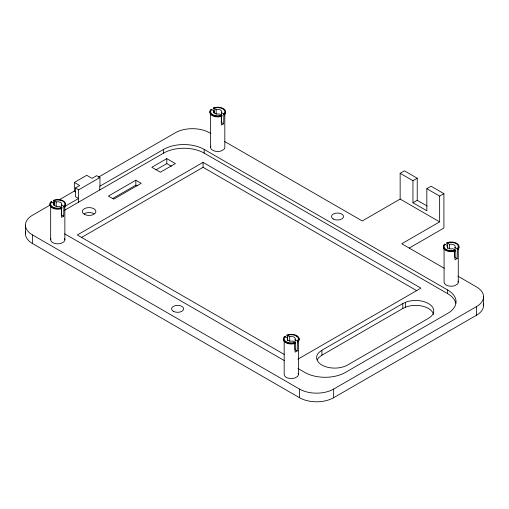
<?xml version="1.0" encoding="UTF-8"?>
<svg xmlns="http://www.w3.org/2000/svg" width="509" height="509" viewBox="0 0 509 509"><rect width="100%" height="100%" fill="white"/><g stroke="black" fill="none" stroke-linecap="round" stroke-linejoin="round"><path stroke-width="0.76" d="M62.034 207.869L61.691 208.022A7.858 4.536 0 0 1 52.211 207.303A7.858 4.536 0 0 1 50.957 201.825L51.816 201.895L54.062 203.193L53.852 203.485A4.053 2.341 0 0 0 58.815 206.355L59.33 206.228L62.034 207.869L61.691 208.639A7.858 4.536 0 0 1 52.981 208.308A7.858 4.536 0 0 1 50.175 203.536M61.271 215.122L61.678 204.701A4.053 2.341 0 0 0 56.715 201.838L56.2 201.958L53.496 200.317L53.833 200.164A7.858 4.536 0 0 1 63.32 200.883A7.858 4.536 0 0 1 64.567 206.361L64.306 207.176L63.911 206.756M221.994 115.524L221.65 115.677A7.858 4.536 0 0 1 212.17 114.951A7.858 4.536 0 0 1 210.917 109.48L211.776 109.55L214.022 110.841L213.812 111.14A4.053 2.341 0 0 0 218.768 114.003L219.284 113.882L221.994 115.524L221.65 116.294A7.858 4.536 0 0 1 212.94 115.963A7.858 4.536 0 0 1 210.134 111.191M221.23 122.777L221.638 112.349A4.053 2.341 0 0 0 216.675 109.486L216.16 109.613L213.456 107.972L213.793 107.819A7.858 4.536 0 0 1 223.279 108.538A7.858 4.536 0 0 1 224.526 114.016L224.265 114.83L223.871 114.41M295.544 342.621L295.207 342.773A7.858 4.536 0 0 1 285.721 342.054A7.858 4.536 0 0 1 284.474 336.576L285.333 336.646L287.579 337.944L287.362 338.237A4.053 2.341 0 0 0 292.325 341.1L292.84 340.979L295.544 342.621L295.207 343.39A7.858 4.536 0 0 1 286.497 343.06A7.858 4.536 0 0 1 283.685 338.288M285.333 337.263L285.129 336.793A7.094 4.097 0 0 0 286.262 341.743A7.094 4.097 0 0 0 294.826 342.392L295.086 352.139L297.224 350.905L294.978 349.607L295.188 339.452A4.053 2.341 0 0 0 290.232 336.583L289.716 336.71L287.006 335.068L287.35 334.916A7.858 4.536 0 0 1 296.83 335.635A7.858 4.536 0 0 1 298.083 341.113L297.822 341.927L297.421 341.507M455.44 250.307L455.103 250.46A7.858 4.536 0 0 1 445.617 249.734A7.858 4.536 0 0 1 444.37 244.263L445.229 244.326L447.475 245.624L447.265 245.923A4.053 2.341 0 0 0 452.221 248.786L452.736 248.666L455.44 250.307L455.103 251.071A7.858 4.536 0 0 1 446.393 250.746A7.858 4.536 0 0 1 443.587 245.968M445.229 244.326L445.031 244.479A7.094 4.097 0 0 0 446.158 249.423A7.094 4.097 0 0 0 454.722 250.078L454.982 259.819L457.12 258.591L454.874 257.293L455.084 247.132A4.053 2.341 0 0 0 450.128 244.269L449.612 244.39L446.902 242.748L447.246 242.602A7.858 4.536 0 0 1 456.732 243.321A7.858 4.536 0 0 1 457.979 248.799L457.718 249.607L457.317 249.194M64.306 207.176L64.567 206.978A7.858 4.536 0 0 0 65.356 203.536M53.954 205.133L54.215 200.546A7.094 4.097 0 0 1 62.779 201.195A7.094 4.097 0 0 1 63.911 206.145L63.708 216.153L61.57 217.388L61.309 207.64A7.094 4.097 0 0 1 52.745 206.991A7.094 4.097 0 0 1 51.619 202.048L51.816 202.512M211.776 109.55L211.579 109.696A7.094 4.097 0 0 0 212.705 114.646A7.094 4.097 0 0 0 221.269 115.295L221.53 115.18M224.265 114.83L224.526 114.633A7.858 4.536 0 0 0 225.315 111.191M213.914 112.782L214.174 108.201A7.094 4.097 0 0 1 222.738 108.85A7.094 4.097 0 0 1 223.871 113.793L223.667 123.808L221.53 125.042L221.269 115.912M284.474 337.193L284.735 336.379M297.822 341.927L298.083 341.73A7.858 4.536 0 0 0 298.866 338.288M444.37 244.874L444.631 244.066M321.917 350.249L319.035 352.413A18.114 10.46 0 0 0 323.699 365.939A18.114 10.46 0 0 0 347.539 365.042L428.438 318.335A18.114 10.46 0 0 0 429.997 304.567A18.114 10.46 0 0 0 406.564 301.875L402.816 303.542L321.917 350.249L321.917 355.18L319.035 357.343A18.114 10.46 0 0 0 317.228 359.869M457.718 249.607L457.979 249.41A7.858 4.536 0 0 0 459.029 247.145M59.26 199.782L74.346 191.072L74.346 182.445L86.727 175.3L92.065 178.379L96.761 175.669L99.961 177.514L99.961 186.141M99.961 177.514L78.615 189.844L78.615 198.472L75.408 196.62L75.408 187.993L79.678 185.531L74.346 182.445M50.346 204.93L32.525 215.218A24.158 13.947 0 0 0 32.525 234.942L32.525 243.569L299.496 397.707A24.158 13.947 0 0 0 333.656 397.707L476.475 315.249A24.158 13.947 0 0 0 483.346 303.568M53.089 203.346L54.463 202.55M98.402 177.183L175.344 132.766A24.158 13.947 0 0 1 209.504 132.766L210.879 133.562M64.077 206.864L78.615 198.472M297.956 368.465L304.834 372.435A28.682 16.562 0 0 0 345.401 372.435L447.653 313.404A28.682 16.562 0 0 0 447.653 289.984L204.166 149.404A28.682 16.562 0 0 0 163.599 149.404L99.751 186.269L99.751 189.965M64.077 210.561L163.599 153.101A28.682 16.562 0 0 1 204.166 153.101L447.653 293.68A28.682 16.562 0 0 1 455.809 303.23M166.799 158.649L151.854 167.276L160.399 172.207L175.344 163.58L166.799 158.649L166.799 163.58L155.932 169.86M135.839 180.224L108.392 196.073L113.73 199.153L141.178 183.304L135.839 180.224L135.839 185.155L112.508 198.625M297.937 359.163L420.924 288.158L203.059 162.371L77.323 234.967L284.187 354.398M81.446 237.518L203.059 167.302L416.801 290.703M400.144 173.308L412.958 180.701L412.958 202.767L426.835 210.783L426.835 188.718L439.642 196.111L439.642 221.873L400.144 199.07L400.144 173.308L404.413 170.839L417.227 178.239L417.227 200.304L427.14 206.024M412.958 180.701L417.227 178.239M400.144 199.07L362.249 220.951L224.641 141.502M426.835 188.718L431.104 186.249L443.912 193.649L443.912 228.038L409.23 248.068M412.958 202.767L417.227 200.304M439.642 196.111L443.912 193.649M439.642 221.873L401.747 243.754L444.255 268.294M321.917 355.18L402.816 308.473L406.564 306.806A18.114 10.46 0 0 1 433.585 314.505M32.525 234.942L299.496 389.073A24.158 13.947 0 0 0 333.656 389.073L476.475 306.622A24.158 13.947 0 0 0 476.475 286.898L457.966 276.209M213.456 107.972L213.456 108.582L213.793 108.436M214.174 108.818L213.456 108.582M53.496 200.317L53.496 200.934L53.833 200.781M54.215 201.163L53.496 200.934M446.902 242.748L446.902 243.366L447.246 243.213M447.627 243.595L446.902 243.366M454.722 250.695L455.44 250.924M287.006 335.068L287.006 335.685L287.35 335.533M287.731 335.915L287.006 335.685M224.265 114.213L221.421 112.648M457.718 248.99L454.874 247.431M64.306 206.559L61.462 204.993M297.822 341.31L294.978 339.745M221.421 122.51L223.667 123.808M166.799 163.58L171.399 166.239M135.839 185.155L137.175 185.925M75.408 187.993L78.615 189.844M74.346 191.072L75.676 191.848M61.462 214.855L63.708 216.153M64.656 233.835L284.187 360.518M221.53 115.797L221.994 116.141M295.086 342.894L295.544 343.238M483.55 296.76L483.55 305.387M476.475 306.622L476.475 315.249M458.272 248.697L458.272 282.151M457.12 258.591L457.317 248.577A7.094 4.097 0 0 0 456.191 243.633A7.094 4.097 0 0 0 447.627 242.978L447.366 248.335M449.612 244.39L449.612 248.946M447.653 289.984L447.653 293.68M447.475 245.624L447.475 247.902M444.077 247.921L444.077 282.151A7.094 4.097 0 0 0 454.722 285.702L457.317 284.2A7.094 4.097 0 0 0 458.03 281.095M405.628 302.295L405.628 307.226M402.816 303.542L402.816 308.473M333.656 389.073L333.656 397.707M299.496 389.073L299.496 397.707M298.376 341.017L298.376 374.471M297.224 350.905L297.421 340.89A7.094 4.097 0 0 0 296.295 335.946A7.094 4.097 0 0 0 287.731 335.297L287.47 340.648M289.716 336.71L289.716 341.259M287.579 337.944L287.579 340.216M284.181 340.241L284.181 374.471A7.094 4.097 0 0 0 294.826 378.015L297.421 376.52A7.094 4.097 0 0 0 298.134 373.409M224.819 113.138L224.819 147.375A7.094 4.097 0 0 1 223.871 149.417L221.269 150.918A7.094 4.097 0 0 1 213.405 150.619A7.094 4.097 0 0 1 210.866 146.312M216.16 109.613L216.16 114.162M214.022 110.841L214.022 113.119M211.178 109.282L211.178 109.899M210.624 113.921L210.624 147.375M204.166 149.404L204.166 153.101M203.059 162.371L203.059 167.302M163.599 149.404L163.599 153.101M78.399 198.593L78.399 202.296M64.859 206.266L64.859 239.72M56.2 201.958L56.2 206.508M54.062 203.193L54.062 205.464M51.218 201.628L51.218 202.245M50.671 206.266L50.671 239.72M25.45 225.08L25.45 233.707M84.303 213.678A6.795 3.919 0 0 1 93.91 213.678M64.618 238.657A7.094 4.097 0 0 1 63.911 241.769L61.309 243.264A7.094 4.097 0 0 1 53.445 242.971A7.094 4.097 0 0 1 50.913 238.657M295.207 335.533A7.858 4.536 0 0 1 296.83 336.252M32.525 243.569A24.158 13.947 0 0 1 25.654 231.888M219.557 116.319A7.094 4.097 0 0 1 218.342 116.446M217.108 116.446A7.094 4.097 0 0 1 215.886 116.319M214.174 115.912A7.094 4.097 0 0 1 212.705 115.257M84.303 214.295A6.795 3.919 0 0 0 95.667 212.533A6.795 3.919 0 0 0 87.344 207.729A6.795 3.919 0 0 0 84.303 214.295M173.327 311.304A6.044 3.493 0 0 0 183.444 309.746A6.044 3.493 0 0 0 176.038 305.464A6.044 3.493 0 0 0 173.327 311.304M333.23 218.997A6.044 3.493 0 0 0 343.346 217.432A6.044 3.493 0 0 0 335.94 213.156A6.044 3.493 0 0 0 333.23 218.997"/></g></svg>
